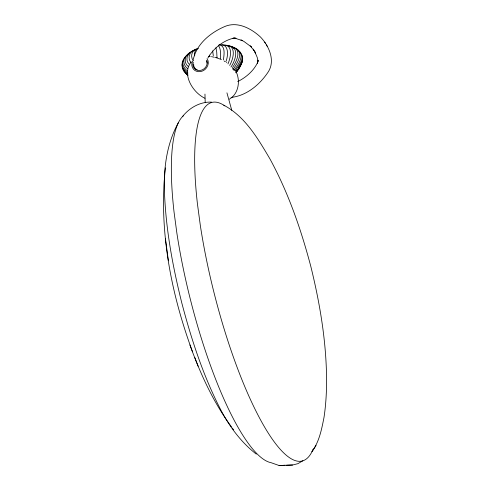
<?xml version="1.0" encoding="UTF-8"?>
<svg xmlns="http://www.w3.org/2000/svg" width="490" height="490" viewBox="0 0 490 490"><rect width="100%" height="100%" fill="white"/><g stroke="black" fill="none" stroke-linecap="round" stroke-linejoin="round"><path stroke-width="0.73" d="M193.673 64.233C193.397 66.64 194.983 69.09 197.268 69.862M220.365 58.788C220.439 54.421 221.18 49.478 218.565 45.637M182.507 66.438L182.5 67.743M242.115 61.801L241.484 64.166L238.82 68.968M165.393 167.868C158.589 230.141 171.022 293.412 192.521 351.789M223.403 59.97C223.967 55.199 225.933 45.711 219.018 44.651M193.293 59.431C196.729 43.555 211.184 32.126 225.565 26.197C238.036 21.37 251.505 28.696 260.533 37.075C269.31 46.244 275.999 61.587 267.442 73.084C259.063 85.229 246.121 95.881 231.017 97.437M226.068 61.299C228.181 55.738 229.204 43.592 219.93 44.823M193.329 62.395C191.786 65.531 194.058 69.384 197.292 70.248A7.773 7.013 -45.3 0 0 204.52 68.422C206.682 66.444 207.962 63.155 206.737 60.35M227.954 63.89C230.784 57.471 233.779 43.677 222.062 45.013M182.507 63.29C180.461 67.847 184.742 71.675 187.903 74.29M312.246 451.192C319.37 441.404 321.716 429.007 324.013 417.345C326.352 401.837 326.891 386.145 326.407 370.483C325.268 335.246 319.186 300.309 310.74 266.137C300.952 229.124 288.292 192.625 269.953 158.919C258.003 138.701 245.178 116.516 223.74 105.16M229.675 65.421C233.552 58.58 237.172 44.388 224.396 45.288M178.323 122.77C167.231 142.866 163.789 166.263 164.371 188.969C165.461 227.538 172.517 265.684 181.827 303.047C191.504 339.864 203.417 376.345 220.966 410.234C229.737 426.974 241.325 442.482 256.319 454.126M240.002 66.609L236.015 72.814M230.962 67.044C235.806 59.976 240.302 45.264 226.496 45.699M207.797 58.157C213.462 48.43 223.115 40.437 234.238 38.03L232.946 38.269L235.996 38.251L234.508 38.03L242.372 40.664L240.958 39.978L243.891 41.417L251.382 46.954L250.194 45.864L254.053 50.519L253.226 49.135L255.633 53.128L254.806 51.75L257.256 57.508L258.022 61.636L258.101 60.154L257.336 63.21L257.814 62.022C253.887 70.762 246.115 77.359 237.693 81.622M183.389 60.252C179.769 64.992 184.185 70.18 187.946 73.053M232.45 67.694C236.639 61.409 242.899 48.798 231.011 46.532M236.578 71.589L237.111 70.744M193.446 60.215C189.985 63.847 192.196 70.223 196.931 71.393A8.869 8.005 -45.3 0 0 205.194 69.311C207.993 66.805 209.653 61.93 207.007 58.776M233.712 68.484C237.907 62.426 244.841 50.47 233.387 47.506M311.897 451.645L316.05 445.508M238.655 68.637L242.495 61.624L242.293 57.771M238.018 68.404C240.572 64.472 245.018 58.886 241.209 54.353M234.777 69.298C239.016 63.872 245.802 53.159 236.29 49.067M238.189 69.874L236.119 72.471M237.981 69.562L235.77 72.226M235.476 70.205C239.31 65.176 246.384 56.154 238.74 51.132M237.307 69.347L235.629 71.387M191.229 61.93C181.386 74.174 192.668 92.426 204.918 98.282M232.922 69.439L233.552 68.71L232.376 68.716M182.476 116.632C189.263 107.855 200.171 101.614 211.472 102.11M185.649 56.791C180.43 60.742 182.874 67.798 187.566 70.934M187.247 54.917C182.066 58.194 183.168 65.391 187.688 68.692M229.24 99.249C238.477 94.086 240.492 81.279 236.345 72.214M302.838 460.778L297.92 463.663L292.579 465.01L286.607 465.237M198.162 48.308C195.087 49.325 194.046 52.92 194.726 55.811M191.014 52.191C185 54.023 183.064 62.304 188.093 66.34M194.016 50.617C187.976 51.481 184.454 59.413 189.011 63.957M198.058 48.639C192.411 48.975 189.9 55.836 192.938 60.197M196.502 49.527C190.089 49.741 186.696 57.906 191.076 62.585M183.652 115.554A180.142 43.242 75.9 0 0 174.048 212.041L176.896 233.277A180.142 43.242 75.9 0 0 270.988 462.664L279.073 465.5L284.996 465.273M279.073 465.5L292.579 465.01M228.34 46.25L229.822 46.323M209.371 56.577L208.636 56.564L210.247 56.595M233.503 69.458L234.612 69.513M233.761 70.235L235.304 70.413M211.484 56.65L214.106 57.208M216.519 57.728L221.419 59.59M214.975 57.355L216.85 57.796M224.2 61.054L225.259 61.722M226.503 62.457L226.839 62.708M187.431 74.719L183.438 70.615L182.556 68.165M187.462 75.099L184.399 71.865L183.713 70.272M188.019 75.393L186.568 73.849M231.464 426.857C213.217 402.076 200.373 373.766 189.918 344.954M232.291 428.027L233.534 429.779M264.71 42.109L265.537 43.494M266.419 44.933L267.246 46.311M185.624 72.587L185.839 72.992M194.72 357.382L198.101 366.22M206.657 60.962L207.056 63.198M215.925 47.726L216.721 52.13L217.027 57.783M226.937 92.843L231.782 110.366M209.444 55.119L209.659 56.307M212.672 50.887L213.297 55.756M165.424 238.477L168.389 260.778M204.961 94.086L205.2 102.416M313.098 449.324A184.901 44.388 75.9 0 1 256.313 411.765A184.901 44.388 75.9 0 1 200.343 225.553L197.421 203.76A184.901 44.388 75.9 0 1 224.806 105.865M188.687 53.869L187.848 55.15L188.687 53.869M233.167 47.726L232.56 47.23L233.736 48.204L233.167 47.726"/></g></svg>
